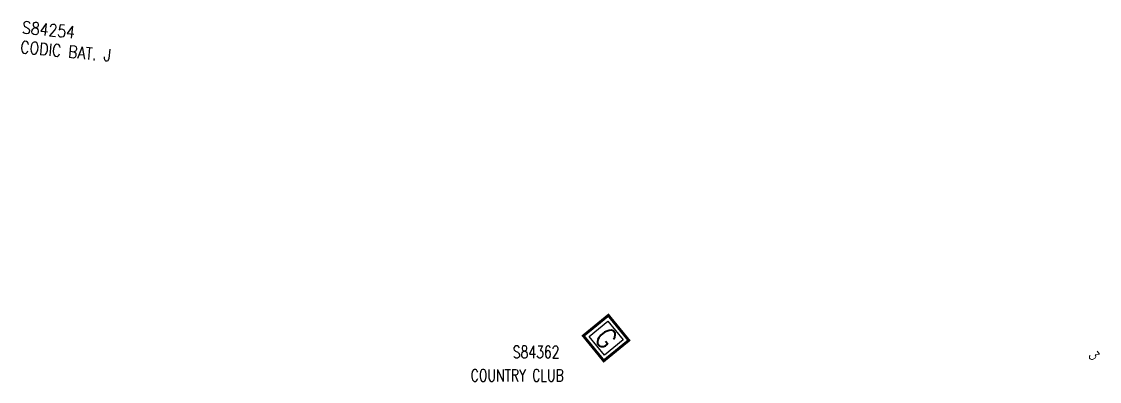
# Model space of a CAD drawing. Header units: millimetres. Extents: x 165013 to 165895, y 157329 to 157965.
# Drawn here: x 165664.3 to 165797.7, y 157593.6 to 157638.1 of the extents above; entities that cross this region are included whole.
import ezdxf
from ezdxf.enums import TextEntityAlignment as Align

# ---------------------------------------------------------------- set-up
doc = ezdxf.new("R2010")
doc.units = ezdxf.units.MM
doc.layers.add('G_210', color=7, linetype='CONTINUOUS')
doc.layers.add('W0991', color=7, linetype='CONTINUOUS')
doc.styles.get("Standard").update_dxf_attribs({"font": 'romans.shx', "width": 0.85})

# ---------------------------------------------------------------- blocks, each defined once
blk = doc.blocks.new('G_210_23')
at = {"layer": 'G_210', "color": 0, "linetype": 'Continuous', "const_width": 0.35, "flags": 128}
blk.add_lwpolyline([(4, 4), (4, 0), (0, 0), (0, 4)], close=True, dxfattribs=at)
at = {"layer": 'G_210', "color": 0, "linetype": 'Continuous'}
blk.add_lwpolyline([(0.5, 3.5), (3.5, 3.5), (3.5, 0.5), (0.5, 0.5)], close=True, dxfattribs=at)
at = {"layer": 'G_210', "insert": (2, 2), "char_height": 2.5, "width": 4, "attachment_point": 5}
blk.add_mtext('G', dxfattribs=at)
at = {"layer": 'G_210', "color": 0, "linetype": 'Continuous', "width": 0.75}
for tag, height, p in [('NUM', 4, (2, 16)), ('NOM', 4, (2, 11)), ('BCL', 3, (2, 7))]:
    blk.add_attdef(tag, text='', height=height, dxfattribs=at).set_placement(p, align=Align.MIDDLE)
at = {"layer": 'G_210', "color": 0, "linetype": 'Continuous', "width": 0.75, "flags": 3}
for tag, p in [('DEF_LEG', (2.14, -3.11)), ('DEF_COUP', (2.14, -5.61)), ('DEF_TYPE', (2.14, -8.11))]:
    blk.add_attdef(tag, text='', height=1.2, dxfattribs=at).set_placement(p, align=Align.MIDDLE)

msp = doc.modelspace()

# ---------------------------------------------------------------- block references
at = {"layer": 'G_210'}
ref = msp.add_blockref('G_210_23', (165733.82, 157599.27), dxfattribs=dict(at, rotation=309.2414991531124))
ref.add_attrib('NUM', 'S84362', dxfattribs={"color": 0, "linetype": 'Continuous', "height": 1.5, "width": 0.75}).set_placement((165727.98, 157597.26), align=Align.MIDDLE)
ref.add_attrib('NOM', 'COUNTRY CLUB', dxfattribs={"color": 0, "linetype": 'Continuous', "height": 1.5, "width": 0.75}).set_placement((165725.64, 157594.37), align=Align.MIDDLE)

# ---------------------------------------------------------------- texts
at = {"layer": 'G_210', "color": 252, "linetype": 'Continuous', "ltscale": 0.05, "width": 0.85}
for s, p in [('S84254', (165664.31, 157636.68)), ('CODIC BAT. J', (165664.08, 157634.26))]:
    msp.add_text(s, height=1.5, rotation=354.5352, dxfattribs=at).set_placement(p)
at = {"layer": 'W0991', "color": 252, "width": 0.85}
msp.add_text('3', height=1.25, rotation=307, dxfattribs=at).set_placement((165796.26, 157596.81))

doc.saveas('drawing.dxf')
